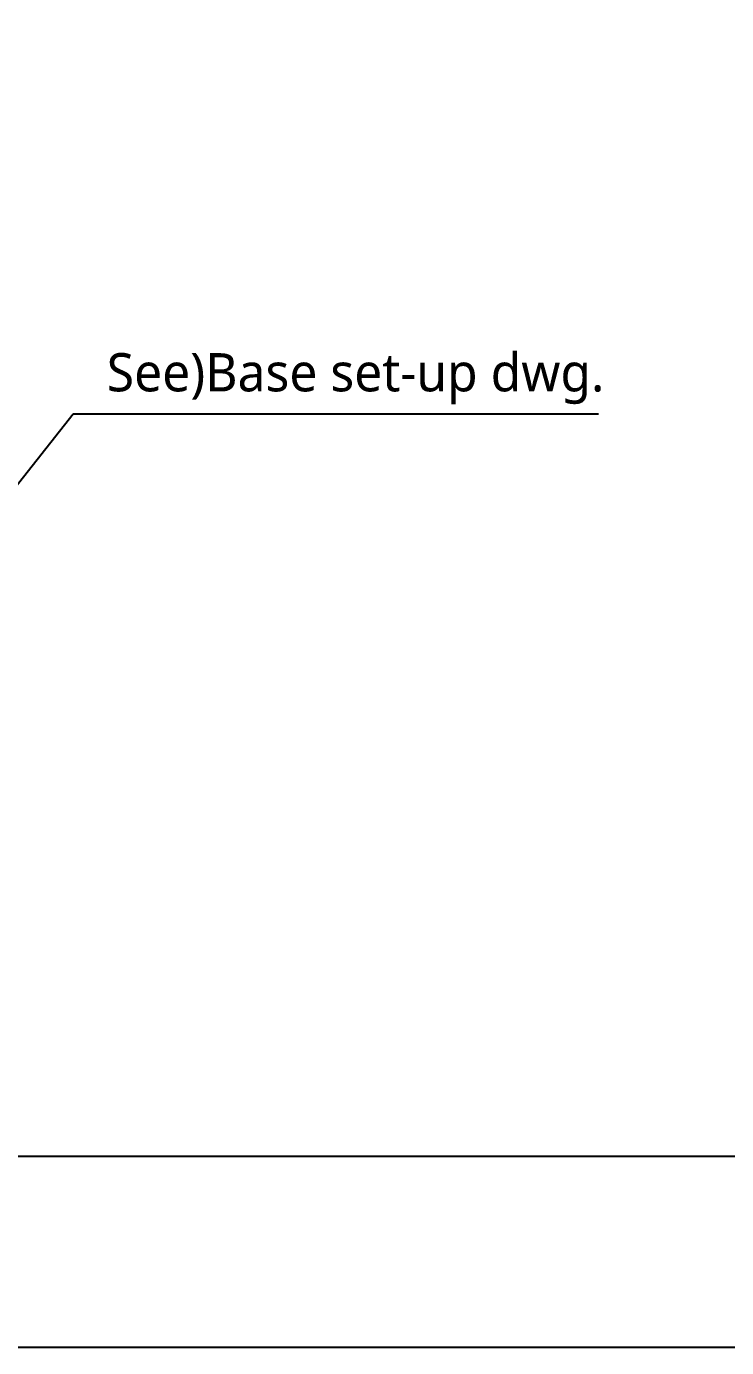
# Model space of a CAD drawing. Header units: millimetres. Extents: x 0 to 4378, y 0 to 2376.
# Drawn here: x 881 to 1174, y 0 to 553 of the extents above; entities that cross this region are included whole.
import ezdxf
from ezdxf.enums import TextEntityAlignment as Align

# ---------------------------------------------------------------- set-up
doc = ezdxf.new("R2010")
doc.units = ezdxf.units.MM
doc.header["$LTSCALE"] = 0.2
doc.layers.add('05_Section Line', color=3, linetype='Continuous')
doc.styles.add('Rainbow-5.0 Style', font='malgunsl.ttf')
doc.dimstyles.new('Rainbow-5.0 Style', dxfattribs={"dimtxt": 4, "dimasz": 2.5, "dimexe": 1, "dimexo": 1, "dimgap": 1, "dimtad": 1, "dimdsep": 46, "dimtxsty": 'Rainbow-5.0 Style', "dimcen": 0, "dimclrd": 251, "dimclre": 251, "dimclrt": 7, "dimazin": 3, "dimtp": 0.1, "dimtm": 0.1, "dimtfac": 0.61, "dimtmove": 0, "dimatfit": 3, "dimfxl": 1, "dimlwd": -1, "dimlwe": -1, "dimarcsym": 1})

# ---------------------------------------------------------------- blocks, each defined once
blk = doc.blocks.new('A$C869fea471123')
blk.add_lwpolyline([(0, 594), (841, 594), (841, 0), (0, 0)], close=True)
at = {"layer": '05_Section Line', "linetype": 'Continuous'}
blk.add_lwpolyline([(820.98, 20.02), (820.98, 574.68), (20.02, 574.68), (20.02, 20.02)], close=True, dxfattribs=at)
at = {"linetype": 'Continuous', "style": 'Rainbow-5.0 Style'}
for tag, p in [('PART_NAME', (743.88, 109.38)), ('DRAWING_NO', (729.87, 91.86)), ('REV', (803.46, 91.86)), ('제도', (768.41, 74.2)), ('DATE_1', (803.46, 74.2)), ('SCALE', (680.81, 69.08)), ('MATERIAL', (722.86, 69.08)), ('검도', (768.41, 60.18)), ('DATE_2', (803.46, 60.18)), ('승인', (768.41, 46.17)), ('DATE_3', (803.46, 46.17)), ('REFERENCE', (722.86, 41.05)), ('PAGE', (768.41, 32.29))]:
    blk.add_attdef(tag, text='', height=5.01, dxfattribs=at).set_placement(p, align=Align.MIDDLE_CENTER)

msp = doc.modelspace()

# ---------------------------------------------------------------- block references
at = {"xscale": 4, "yscale": 4, "zscale": 4}
msp.add_blockref('A$C869fea471123', (0, 0), dxfattribs=at)

# ---------------------------------------------------------------- texts
at = {"color": 7, "insert": (914.148, 394.776), "char_height": 16, "attachment_point": 7, "style": 'Rainbow-5.0 Style'}
msp.add_mtext('See)Base set-up dwg.', dxfattribs=at)

# ---------------------------------------------------------------- leaders
at = {"annotation_type": 0, "has_hookline": 1, "hookline_direction": 0, "text_width": 205.77}
msp.add_leader([(777.219, 235.518), (900.148, 390.776), (910.148, 390.776)], dimstyle='Rainbow-5.0 Style', override={"dimscale": 4, "dimgap": 1, "dimtad": 1}, dxfattribs=at)

doc.saveas('drawing.dxf')
